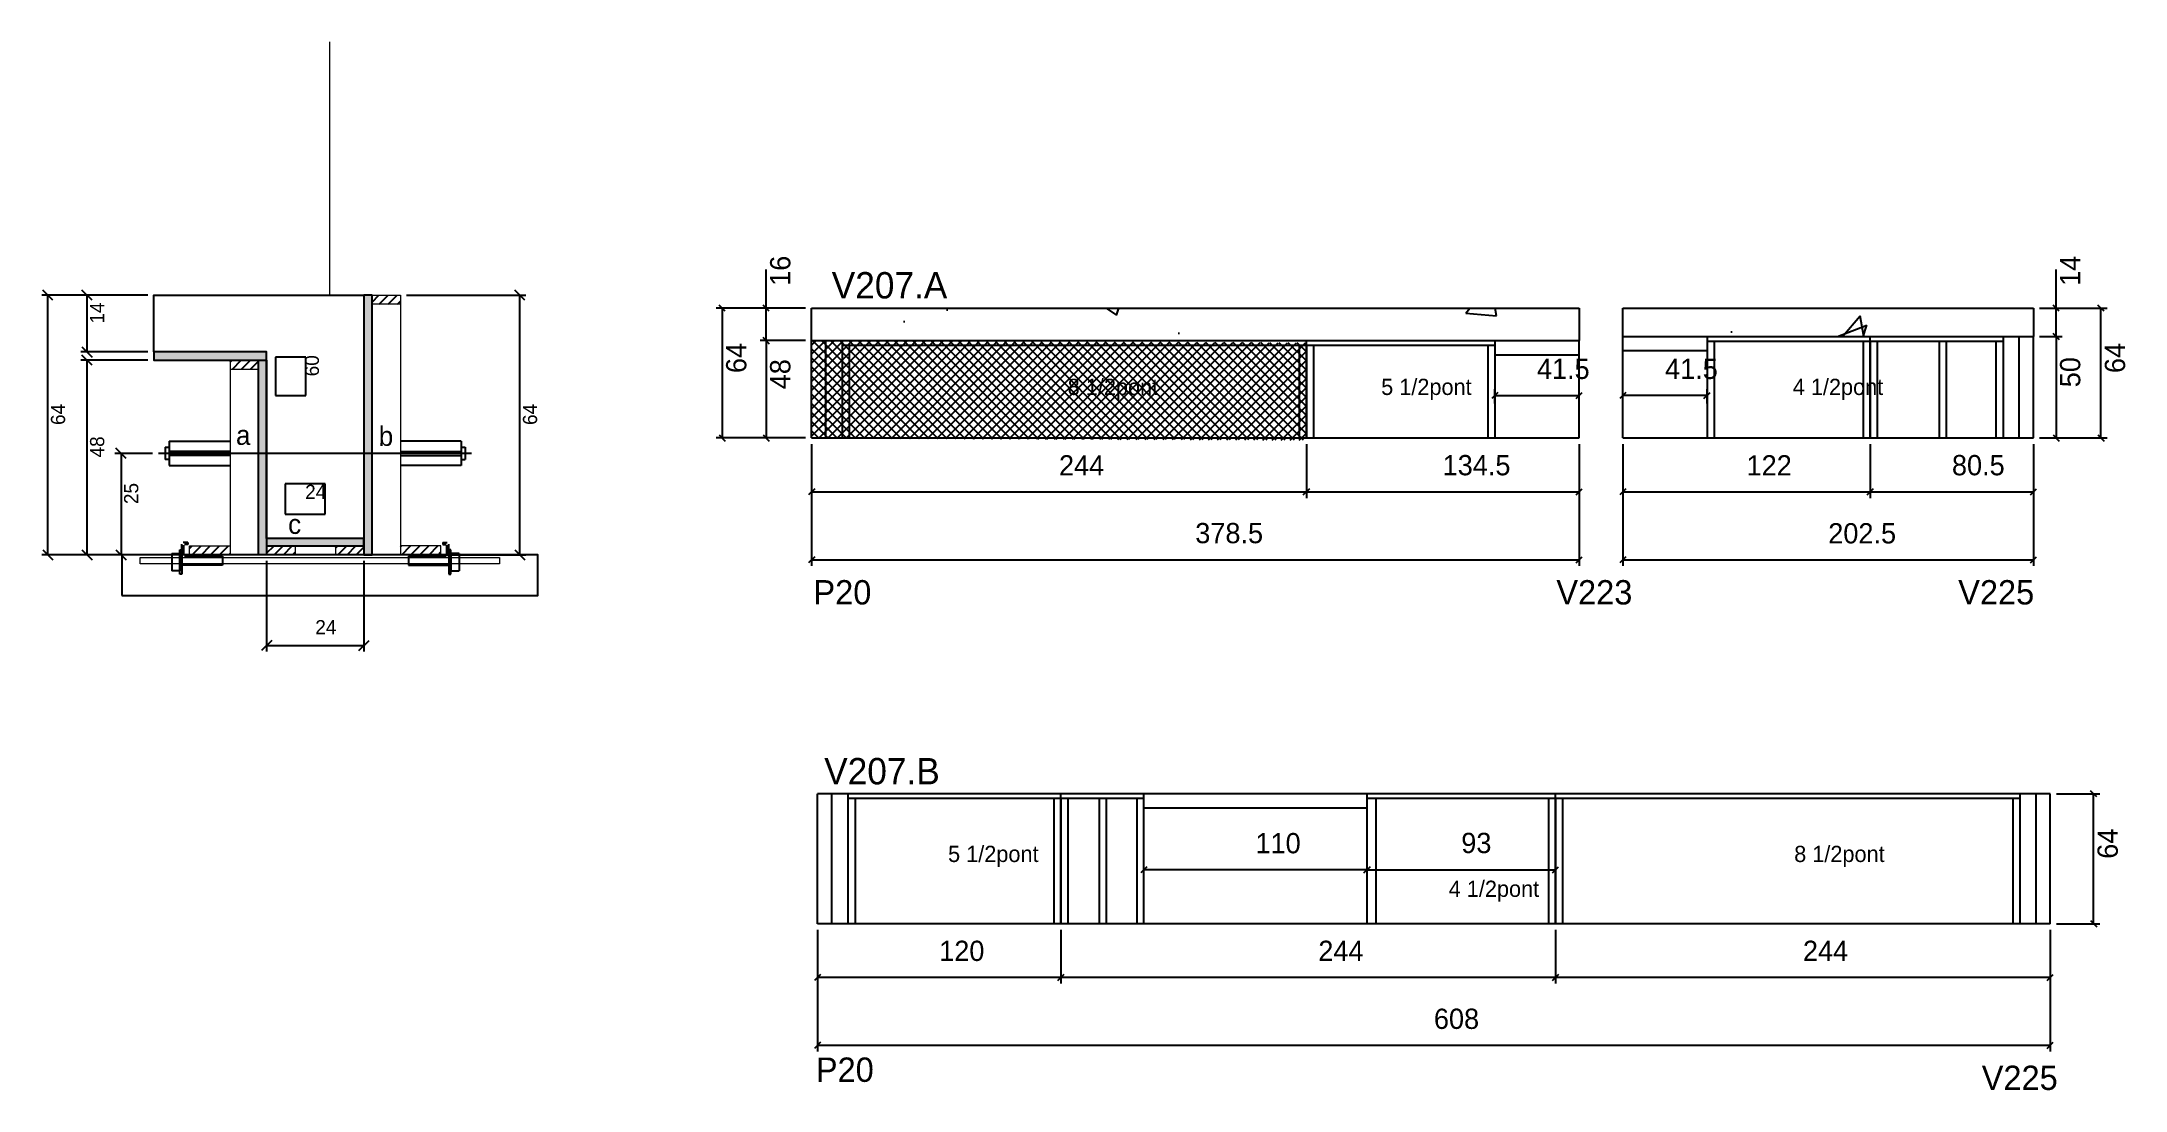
# Model space of a CAD drawing. Header units: metres. Extents: x 4423 to 5451, y 8755 to 9272.
import ezdxf

# ---------------------------------------------------------------- set-up
doc = ezdxf.new("R2010")
doc.units = ezdxf.units.M
for name, color, linetype in [('00 - FELIPE', 7, 'Continuous'), ('5', 7, 'Continuous'), ('barrote', 7, 'Continuous'), ('CONCRETO', 7, 'Continuous'), ('COTA', 7, 'Continuous'), ('Cota Seção (2x)', 7, 'Continuous'), ('detalhes', 7, 'Continuous'), ('Hachura', 7, 'Continuous'), ('Madeira', 7, 'Continuous'), ('Painéis', 7, 'Continuous'), ('presilha', 7, 'Continuous'), ('REAPROVEITAMENTO', 7, 'Continuous'), ('SARR_2.2x7', 7, 'Continuous'), ('SARR_3.5x7', 7, 'Continuous'), ('SCO-___-LAJ', 7, 'Continuous'), ('TENSOR', 7, 'Continuous'), ('texto', 7, 'Continuous'), ('Texto Seção', 7, 'Continuous')]:
    doc.layers.add(name, color=color, linetype=linetype)

msp = doc.modelspace()

# ---------------------------------------------------------------- hatches: boundary and pattern name
at = {"layer": 'COTA'}
h = msp.add_hatch(dxfattribs=at)
h.set_pattern_fill('AR-CONC')
h.paths.add_polyline_path([(5181.6, 9140.8), (4803.1, 9140.8), (4803.1, 9124.8), (5181.6, 9124.8), (5181.6, 9140.8), (5181.6, 9140.8)])
h = msp.add_hatch(dxfattribs=at)
h.set_pattern_fill('AR-CONC')
h.paths.add_polyline_path([(5405.7, 9126.8), (5405.7, 9140.8), (5203.2, 9140.8), (5203.2, 9126.8), (5405.7, 9126.8)])
at = {"layer": 'Hachura'}
h = msp.add_hatch(color=7, dxfattribs=at)
h.dxf.hatch_style = 1
h.paths.add_polyline_path([(4586.3, 9147.2), (4582.3, 9147.2), (4582.3, 9019.2), (4586.3, 9019.2), (4586.3, 9147.2)])
h = msp.add_hatch(dxfattribs=at)
h.set_pattern_fill('ANSI31')
h.paths.add_polyline_path([(4586.3, 9142.8), (4586.3, 9147.2), (4600.3, 9147.2), (4600.3, 9142.8), (4586.3, 9142.8)])
h = msp.add_hatch(color=7, dxfattribs=at)
h.dxf.hatch_style = 1
h.paths.add_polyline_path([(4534.3, 9115.2), (4534.3, 9119.2), (4478.7, 9119.2), (4478.7, 9115.2), (4534.3, 9115.2)])
h = msp.add_hatch(color=7, dxfattribs=at)
h.dxf.hatch_style = 1
h.paths.add_polyline_path([(4530.3, 9119.2), (4534.3, 9119.2), (4534.3, 9019.2), (4530.3, 9019.2), (4530.3, 9119.2)])
h = msp.add_hatch(dxfattribs=at)
h.set_pattern_fill('ANSI31')
h.paths.add_polyline_path([(4530.3, 9110.8), (4530.3, 9115.2), (4516.3, 9115.2), (4516.3, 9110.8), (4530.3, 9110.8)])
h = msp.add_hatch(dxfattribs=at)
h.set_pattern_fill('ANSI31')
h.paths.add_polyline_path([(4496.3, 9019.2), (4496.3, 9023.6), (4516.3, 9023.6), (4516.3, 9019.2), (4496.3, 9019.2)])
h = msp.add_hatch(color=7, dxfattribs=at)
h.dxf.hatch_style = 1
h.paths.add_polyline_path([(4582.3, 9023.6), (4582.3, 9027.2), (4534.3, 9027.2), (4534.3, 9023.6), (4582.3, 9023.6)])
h = msp.add_hatch(dxfattribs=at)
h.set_pattern_fill('ANSI31')
h.paths.add_polyline_path([(4534.3, 9019.2), (4534.3, 9023.6), (4548.3, 9023.6), (4548.3, 9019.2), (4534.3, 9019.2)])
h = msp.add_hatch(dxfattribs=at)
h.set_pattern_fill('ANSI31')
h.paths.add_polyline_path([(4582.3, 9019.2), (4582.3, 9023.6), (4568.3, 9023.6), (4568.3, 9019.2), (4582.3, 9019.2)])
h = msp.add_hatch(dxfattribs=at)
h.set_pattern_fill('ANSI31')
h.paths.add_polyline_path([(4620.3, 9019.2), (4620.3, 9023.6), (4600.3, 9023.6), (4600.3, 9019.2), (4620.3, 9019.2)])
at = {"layer": 'REAPROVEITAMENTO'}
h = msp.add_hatch(dxfattribs=at)
h.set_pattern_fill('ANSI37')
h.paths.add_polyline_path([(4803.1, 9124.8), (4803.1, 9076.8), (5047.1, 9075.7), (5047.1, 9123.7), (4803.1, 9124.8)])

# ---------------------------------------------------------------- linework, layer by layer
at = {"color": 7, "lineweight": 25}
for p, q in [((4486.3, 9075.2), (4486.3, 9063.2)), ((4486.3, 9075.2), (4516.3, 9075.2)), ((4630.3, 9075.2), (4600.3, 9075.2)), ((4630.3, 9075.2), (4630.3, 9063.2)), ((4484.3, 9072.2), (4484.3, 9066.2)), ((4484.3, 9072.2), (4486.3, 9072.2)), ((4486.3, 9066.2), (4484.3, 9066.2)), ((4516.3, 9070.2), (4486.3, 9070.2)), ((4516.3, 9068.2), (4486.3, 9068.2)), ((4600.3, 9070.2), (4630.3, 9070.2)), ((4600.3, 9068.2), (4630.3, 9068.2)), ((4630.3, 9072.2), (4632.3, 9072.2)), ((4630.3, 9066.2), (4632.3, 9066.2)), ((4632.3, 9072.2), (4632.3, 9066.2)), ((4486.3, 9063.2), (4516.3, 9063.2)), ((4630.3, 9063.2), (4600.3, 9063.2))]:
    msp.add_line(p, q, dxfattribs=at)
at = {"layer": '00 - FELIPE', "color": 0, "lineweight": 25}
for p, q in [((5141.6, 9099.3), (5138.6, 9096.3)), ((5180.1, 9096.3), (5183.1, 9099.3)), ((5204.7, 9099.3), (5201.7, 9096.3)), ((5243.2, 9096.3), (5246.2, 9099.3))]:
    msp.add_line(p, q, dxfattribs=at)
at = {"layer": '00 - FELIPE', "color": 4, "lineweight": 25}
for p, q in [((5140.1, 9093.8), (5140.1, 9100.8)), ((5140.1, 9097.8), (5181.6, 9097.8)), ((5181.6, 9093.8), (5181.6, 9100.8)), ((5203.2, 9093.8), (5203.2, 9100.8)), ((5244.7, 9097.8), (5203.2, 9097.8)), ((5244.7, 9093.8), (5244.7, 9100.8))]:
    msp.add_line(p, q, dxfattribs=at)
at = {"layer": 'barrote', "color": 251, "lineweight": 25}
msp.add_lwpolyline([(4462.9, 8999.2), (4668.1, 8999.2), (4668.1, 9019.2), (4462.9, 9019.2)], close=True, dxfattribs=at)
at = {"layer": 'CONCRETO', "color": 251, "lineweight": 25}
msp.add_lwpolyline([(4478.7, 9119.2), (4478.7, 9147.2), (4582.3, 9147.2), (4582.3, 9119.2), (4582.3, 9119.2), (4582.3, 9027.2), (4534.3, 9027.2), (4534.3, 9119.2)], close=True, dxfattribs=at)
at = {"layer": 'COTA', "color": 4, "lineweight": 25}
for p, q in [((4475.7, 9147.2), (4423.4, 9147.2)), ((4426.4, 9019.2), (4426.4, 9147.2)), ((4475.7, 9147.2), (4442.7, 9147.2)), ((4445.7, 9147.2), (4445.7, 9119.2)), ((4603.3, 9147.2), (4662.2, 9147.2)), ((4659.2, 9019.2), (4659.2, 9147.2)), ((4800.1, 9140.8), (4756, 9140.8)), ((4759, 9140.8), (4759, 9076.8)), ((4475.7, 9119.2), (4442.7, 9119.2)), ((4800.1, 9124.8), (4777.7, 9124.8)), ((4780.7, 9124.8), (4780.7, 9076.8)), ((4475.7, 9115.2), (4442.7, 9115.2)), ((4445.7, 9115.2), (4445.7, 9019.2)), ((4800.1, 9076.8), (4756, 9076.8)), ((4800.1, 9076.8), (4777.7, 9076.8)), ((4478, 9069.2), (4459.5, 9069.2)), ((4462.5, 9069.2), (4462.5, 9019.2)), ((4803.1, 9073.8), (4803.1, 9047.2)), ((4803.1, 9073.8), (4803.1, 9013.7)), ((5047.1, 9073.8), (5047.1, 9047.2)), ((5047.1, 9073.8), (5047.1, 9047.2)), ((5181.6, 9073.8), (5181.6, 9047.2)), ((5181.6, 9073.8), (5181.6, 9013.7)), ((5203.2, 9073.8), (5203.2, 9047.2)), ((5203.2, 9073.8), (5203.2, 9013.7)), ((5325.2, 9073.8), (5325.2, 9047.2)), ((5325.2, 9073.8), (5325.2, 9047.2)), ((5405.7, 9073.8), (5405.7, 9047.2)), ((5405.7, 9073.8), (5405.7, 9013.7)), ((4803.1, 9050.2), (5047.1, 9050.2)), ((5047.1, 9050.2), (5181.6, 9050.2)), ((5203.2, 9050.2), (5325.2, 9050.2)), ((5325.2, 9050.2), (5405.7, 9050.2)), ((4497.7, 9019.2), (4423.4, 9019.2)), ((4497.7, 9019.2), (4442.7, 9019.2)), ((4478, 9019.2), (4459.5, 9019.2)), ((4534.3, 9016.2), (4534.3, 8971.5)), ((4582.3, 9016.2), (4582.3, 8971.5)), ((4618.9, 9019.2), (4662.2, 9019.2)), ((4803.1, 9016.7), (5181.6, 9016.7)), ((5203.2, 9016.7), (5405.7, 9016.7)), ((4534.3, 8974.5), (4582.3, 8974.5)), ((4806, 8834.3), (4806, 8807.8)), ((4806, 8834.3), (4806, 8774.3)), ((4926, 8834.3), (4926, 8807.8)), ((4926, 8834.3), (4926, 8807.8)), ((5170, 8834.3), (5170, 8807.8)), ((5170, 8834.3), (5170, 8807.8)), ((5414, 8834.3), (5414, 8807.8)), ((5414, 8834.3), (5414, 8774.3)), ((4926, 8810.8), (4806, 8810.8)), ((5170, 8810.8), (4926, 8810.8)), ((5414, 8810.8), (5170, 8810.8)), ((5414, 8777.3), (4806, 8777.3))]:
    msp.add_line(p, q, dxfattribs=at)
at = {"layer": 'COTA', "color": 0, "lineweight": 25}
for p, q in [((4760.5, 9139.3), (4757.5, 9142.3)), ((4782.2, 9123.3), (4779.2, 9126.3)), ((4757.5, 9078.3), (4760.5, 9075.3)), ((4779.2, 9078.3), (4782.2, 9075.3)), ((4804.6, 9051.7), (4801.6, 9048.7)), ((5045.6, 9048.7), (5048.6, 9051.7)), ((5048.6, 9051.7), (5045.6, 9048.7)), ((5180.1, 9048.7), (5183.1, 9051.7)), ((5204.7, 9051.7), (5201.7, 9048.7)), ((5323.7, 9048.7), (5326.7, 9051.7)), ((5326.7, 9051.7), (5323.7, 9048.7)), ((5404.2, 9048.7), (5407.2, 9051.7)), ((4804.6, 9018.2), (4801.6, 9015.2)), ((5180.1, 9015.2), (5183.1, 9018.2)), ((5204.7, 9018.2), (5201.7, 9015.2)), ((5404.2, 9015.2), (5407.2, 9018.2)), ((4807.5, 8812.3), (4804.5, 8809.3)), ((4924.5, 8809.3), (4927.5, 8812.3)), ((4927.5, 8812.3), (4924.5, 8809.3)), ((5171.5, 8812.3), (5168.5, 8809.3)), ((5168.5, 8809.3), (5171.5, 8812.3)), ((5412.5, 8809.3), (5415.5, 8812.3)), ((4807.5, 8778.8), (4804.5, 8775.8)), ((5412.5, 8775.8), (5415.5, 8778.8))]:
    msp.add_line(p, q, dxfattribs=at)
at = {"layer": 'COTA', "color": 241, "lineweight": 25}
for p, q in [((4803.1, 9124.8), (4803.1, 9140.8)), ((4803.1, 9140.8), (5181.6, 9140.8)), ((5181.6, 9140.8), (5181.6, 9124.8)), ((5203.2, 9126.8), (5203.2, 9140.8)), ((5203.2, 9140.8), (5405.7, 9140.8)), ((5405.7, 9140.8), (5405.7, 9126.8))]:
    msp.add_line(p, q, dxfattribs=at)
at = {"layer": 'COTA', "color": 0, "lineweight": 25}
for points in [[(4428.9, 9144.7), (4423.9, 9149.7)], [(4448.2, 9144.7), (4443.2, 9149.7)], [(4661.7, 9144.7), (4656.7, 9149.7)], [(4443.2, 9121.7), (4448.2, 9116.7)], [(4448.2, 9112.7), (4443.2, 9117.7)], [(4465, 9066.7), (4460, 9071.7)], [(4423.9, 9021.7), (4428.9, 9016.7)], [(4443.2, 9021.7), (4448.2, 9016.7)], [(4460, 9021.7), (4465, 9016.7)], [(4656.7, 9021.7), (4661.7, 9016.7)], [(4536.8, 8977), (4531.8, 8972)], [(4579.8, 8972), (4584.8, 8977)]]:
    msp.add_lwpolyline(points, dxfattribs=at)
at = {"layer": 'Cota Seção (2x)', "color": 180, "lineweight": 25}
for p, q in [((4553.6, 9116.7), (4538.6, 9116.7)), ((4538.6, 9116.7), (4538.6, 9097.7)), ((4553.6, 9097.7), (4553.6, 9116.7)), ((4538.6, 9097.7), (4553.6, 9097.7)), ((4563.2, 9054.2), (4543.5, 9054.2)), ((4543.5, 9054.2), (4543.5, 9039.2)), ((4563.2, 9039.2), (4563.2, 9054.2)), ((4543.5, 9039.2), (4563.2, 9039.2))]:
    msp.add_line(p, q, dxfattribs=at)
at = {"layer": 'Madeira', "color": 126, "lineweight": 18}
for points in [[(4586.3, 9142.8), (4586.3, 9147.2), (4600.3, 9147.2), (4600.3, 9142.8)], [(4586.3, 9147.2), (4600.3, 9147.2), (4600.3, 9019.2), (4586.3, 9019.2)], [(4530.3, 9110.8), (4530.3, 9115.2), (4516.3, 9115.2), (4516.3, 9110.8)], [(4530.3, 9115.2), (4516.3, 9115.2), (4516.3, 9019.2), (4530.3, 9019.2)], [(4496.3, 9019.2), (4496.3, 9023.6), (4516.3, 9023.6), (4516.3, 9019.2)], [(4534.3, 9019.2), (4534.3, 9023.6), (4548.3, 9023.6), (4548.3, 9019.2)], [(4582.3, 9019.2), (4582.3, 9023.6), (4568.3, 9023.6), (4568.3, 9019.2)], [(4620.3, 9019.2), (4620.3, 9023.6), (4600.3, 9023.6), (4600.3, 9019.2)]]:
    msp.add_lwpolyline(points, close=True, dxfattribs=at)
at = {"layer": 'Painéis', "color": 4, "lineweight": 25}
for p, q in [((4780.7, 9140.8), (4780.7, 9159.8)), ((5416.9, 9140.8), (5416.9, 9159.9)), ((4800.1, 9140.8), (4777.7, 9140.8)), ((4780.7, 9124.8), (4780.7, 9140.8)), ((5408.7, 9140.8), (5419.9, 9140.8)), ((5408.7, 9140.8), (5442, 9140.8)), ((5416.9, 9126.8), (5416.9, 9140.8)), ((5439, 9076.8), (5439, 9140.8)), ((5408.7, 9126.8), (5419.9, 9126.8)), ((5408.7, 9126.8), (5419.9, 9126.8)), ((5416.9, 9126.8), (5416.9, 9076.8)), ((4800.1, 9124.8), (4777.7, 9124.8)), ((5408.7, 9076.8), (5419.9, 9076.8)), ((5408.7, 9076.8), (5442, 9076.8)), ((5417, 8901.3), (5438.4, 8901.3)), ((5435.4, 8837.3), (5435.4, 8901.3)), ((5077, 8863.9), (4967, 8863.9)), ((5077, 8863.9), (5170, 8863.9)), ((5417, 8837.3), (5438.4, 8837.3))]:
    msp.add_line(p, q, dxfattribs=at)
at = {"layer": 'Painéis', "color": 0, "lineweight": 25}
for p, q in [((4782.2, 9139.3), (4779.2, 9142.3)), ((5418.4, 9139.3), (5415.4, 9142.3)), ((5440.5, 9139.3), (5437.5, 9142.3)), ((4779.2, 9126.3), (4782.2, 9123.3)), ((5418.4, 9125.3), (5415.4, 9128.3)), ((5415.4, 9128.3), (5418.4, 9125.3)), ((5415.4, 9078.3), (5418.4, 9075.3)), ((5437.5, 9078.3), (5440.5, 9075.3)), ((5436.9, 8899.8), (5433.9, 8902.8)), ((4968.5, 8865.4), (4965.5, 8862.4)), ((5075.5, 8862.4), (5078.5, 8865.4)), ((5078.5, 8865.4), (5075.5, 8862.4)), ((5168.5, 8862.4), (5171.5, 8865.4)), ((5433.9, 8838.8), (5436.9, 8835.8))]:
    msp.add_line(p, q, dxfattribs=at)
at = {"layer": 'Painéis', "color": 200, "lineweight": 25}
for p, q in [((5203.2, 9126.8), (5405.7, 9126.8)), ((5203.2, 9076.8), (5203.2, 9126.8)), ((5325.2, 9076.8), (5325.2, 9126.8)), ((5405.7, 9076.8), (5405.7, 9126.8)), ((4803.1, 9124.8), (5181.6, 9124.8)), ((4803.1, 9076.8), (4803.1, 9124.8)), ((5047.1, 9076.8), (5047.1, 9124.8)), ((5181.6, 9076.8), (5181.6, 9124.8)), ((4803.1, 9076.8), (5181.6, 9076.8)), ((5203.2, 9076.8), (5405.7, 9076.8)), ((5414, 8901.3), (4806, 8901.3)), ((4806, 8837.3), (4806, 8901.3)), ((4926, 8837.3), (4926, 8901.3)), ((5170, 8837.3), (5170, 8901.3)), ((5414, 8837.3), (5414, 8901.3)), ((5414, 8837.3), (4806, 8837.3))]:
    msp.add_line(p, q, dxfattribs=at)
for points in [[(4586.3, 9147.2), (4582.3, 9147.2), (4582.3, 9019.2), (4586.3, 9019.2)], [(4534.3, 9115.2), (4534.3, 9119.2), (4478.7, 9119.2), (4478.7, 9115.2)], [(4530.3, 9115.2), (4534.3, 9115.2), (4534.3, 9019.2), (4530.3, 9019.2)], [(4582.3, 9023.6), (4582.3, 9027.2), (4534.3, 9027.2), (4534.3, 9023.6)]]:
    msp.add_lwpolyline(points, close=True, dxfattribs=at)
at = {"layer": 'presilha', "color": 1, "lineweight": 25}
for p, q in [((4492.5, 9018.3), (4492.5, 9024.5)), ((4495.5, 9025.3), (4493.2, 9025.3)), ((4493.5, 9019), (4493.5, 9023.9)), ((4495.5, 9024.3), (4493.8, 9024.3)), ((4495.5, 9025.3), (4495.5, 9024.3)), ((4621.2, 9025.3), (4621.2, 9024.3)), ((4621.2, 9025.3), (4623.4, 9025.3)), ((4621.2, 9024.3), (4622.8, 9024.3)), ((4623.2, 9019), (4623.2, 9023.9)), ((4624.2, 9018.3), (4624.2, 9024.5)), ((4487.5, 9019.9), (4491.5, 9019.9)), ((4487.5, 9019.9), (4487.5, 9011.3)), ((4491.5, 9021.6), (4492.5, 9021.6)), ((4491.5, 9009.6), (4491.5, 9021.6)), ((4491.5, 9019.9), (4491.5, 9011.3)), ((4492.5, 9021.6), (4492.5, 9009.6)), ((4512.5, 9014), (4492.5, 9014)), ((4512.5, 9018.6), (4493.8, 9018.6)), ((4512.5, 9018.6), (4512.5, 9014)), ((4604.2, 9018.6), (4604.2, 9014)), ((4604.2, 9018.6), (4622.8, 9018.6)), ((4604.2, 9014), (4624.2, 9014)), ((4625.2, 9021.6), (4624.2, 9021.6)), ((4624.2, 9021.6), (4624.2, 9009.6)), ((4625.2, 9009.6), (4625.2, 9021.6)), ((4629.2, 9019.9), (4625.2, 9019.9)), ((4625.2, 9019.9), (4625.2, 9011.3)), ((4629.2, 9019.9), (4629.2, 9011.3)), ((4491.5, 9011.3), (4487.5, 9011.3)), ((4492.5, 9009.6), (4491.5, 9009.6)), ((4624.2, 9009.6), (4625.2, 9009.6)), ((4625.2, 9011.3), (4629.2, 9011.3))]:
    msp.add_line(p, q, dxfattribs=at)
at = {"layer": 'SARR_2.2x7', "color": 40, "lineweight": 25}
for p, q in [((5398.7, 9076.8), (5398.7, 9126.8)), ((4810.1, 9076.8), (4810.1, 9124.8)), ((4818.1, 9122.6), (5047.1, 9122.6)), ((5047.1, 9122.6), (5140.1, 9122.6)), ((5140.1, 9117.8), (5181.6, 9117.8)), ((5244.7, 9119.8), (5203.2, 9119.8)), ((5244.7, 9124.6), (5325.2, 9124.6)), ((5325.2, 9124.6), (5390.7, 9124.6)), ((4813, 8837.3), (4813, 8901.3)), ((5407, 8837.3), (5407, 8901.3)), ((4926, 8899.1), (4821, 8899.1)), ((4967, 8899.1), (4926, 8899.1)), ((5077, 8894.3), (4967, 8894.3)), ((5170, 8899.1), (5077, 8899.1)), ((5399, 8899.1), (5170, 8899.1))]:
    msp.add_line(p, q, dxfattribs=at)
at = {"layer": 'SARR_3.5x7', "color": 81, "lineweight": 25}
for p, q in [((5244.7, 9126.8), (5244.7, 9076.8)), ((5390.7, 9126.8), (5390.7, 9076.8)), ((4818.1, 9124.8), (4818.1, 9076.8)), ((4821.6, 9122.6), (4821.6, 9076.8)), ((5043.6, 9122.6), (5043.6, 9076.8)), ((5047.1, 9122.6), (5047.1, 9076.8)), ((5050.6, 9122.6), (5050.6, 9076.8)), ((5136.6, 9122.6), (5136.6, 9076.8)), ((5140.1, 9124.8), (5140.1, 9076.8)), ((5248.2, 9124.6), (5248.2, 9076.8)), ((5321.7, 9124.6), (5321.7, 9076.8)), ((5325.2, 9124.6), (5325.2, 9076.8)), ((5328.7, 9124.6), (5328.7, 9076.8)), ((5359.2, 9124.6), (5359.2, 9076.8)), ((5362.7, 9124.6), (5362.7, 9076.8)), ((5387.2, 9124.6), (5387.2, 9076.8)), ((5043.6, 9076.8), (5047.1, 9076.8)), ((5047.1, 9076.8), (5050.6, 9076.8)), ((5321.7, 9076.8), (5325.2, 9076.8)), ((5325.2, 9076.8), (5328.7, 9076.8)), ((4821, 8901.3), (4821, 8837.3)), ((4967, 8837.3), (4967, 8901.3)), ((5077, 8901.3), (5077, 8837.3)), ((5399, 8901.3), (5399, 8837.3)), ((4824.5, 8899.1), (4824.5, 8837.3)), ((4922.5, 8899.1), (4922.5, 8837.3)), ((4926, 8899.1), (4926, 8837.3)), ((4929.5, 8899.1), (4929.5, 8837.3)), ((4944.9, 8899.1), (4944.9, 8837.3)), ((4948.4, 8899.1), (4948.4, 8837.3)), ((4963.5, 8899.1), (4963.5, 8837.3)), ((5081.5, 8837.3), (5081.5, 8899.1)), ((5166.5, 8899.1), (5166.5, 8837.3)), ((5170, 8899.1), (5170, 8837.3)), ((5173.5, 8899.1), (5173.5, 8837.3)), ((5395.5, 8899.1), (5395.5, 8837.3)), ((5170, 8837.3), (5166.5, 8837.3)), ((5173.5, 8837.3), (5170, 8837.3)), ((5399, 8837.3), (5395.5, 8837.3))]:
    msp.add_line(p, q, dxfattribs=at)
at = {"layer": 'SCO-___-LAJ', "color": 1, "lineweight": 0}
msp.add_lwpolyline([(4471.9, 9017.9), (4649.2, 9017.9), (4649.2, 9014.7), (4471.9, 9014.7)], close=True, dxfattribs=at)
at = {"layer": 'TENSOR', "color": 3, "lineweight": 25}
msp.add_line((4635.3, 9069.2), (4481, 9069.2), dxfattribs=at)
at = {"layer": 'Texto Seção', "color": 252, "lineweight": 15}
msp.add_line((4565.5, 9147.2), (4565.5, 9272.2), dxfattribs=at)

# ---------------------------------------------------------------- texts
at = {"layer": '00 - FELIPE', "color": 240, "lineweight": 25}
for p in [(5160.8, 9105.9), (5224, 9105.9)]:
    msp.add_text('41.5', height=10, dxfattribs=at).set_placement(p)
at = {"layer": '5', "color": 5, "lineweight": 25}
for s, rotation, p in [('P20', 0, (4804, 8994.7)), ('V223', 0, (5170.4, 8994.7)), ('V225', 0, (5368.6, 8994.7)), ('P20', 360, (4805.2, 8759.3)), ('V225', 0, (5380.2, 8755.3))]:
    msp.add_text(s, height=12, rotation=rotation, dxfattribs=at).set_placement(p)
at = {"layer": 'COTA', "color": 1, "lineweight": 25}
for s, p in [('14', (4454.2, 9133.2)), ('64', (4434.9, 9083.2)), ('64', (4667.7, 9083.2)), ('48', (4454.2, 9067.2)), ('25', (4471, 9044.2))]:
    msp.add_text(s, height=7, rotation=90, dxfattribs=at).set_placement(p)
at = {"layer": 'COTA', "color": 240, "lineweight": 25}
for s, p in [('64', (4770.9, 9108.8)), ('48', (4792.6, 9100.8))]:
    msp.add_text(s, height=10, rotation=90, dxfattribs=at).set_placement(p)
for s, p in [('244', (4925.1, 9058.3)), ('134.5', (5114.3, 9058.4)), ('122', (5264.2, 9058.3)), ('80.5', (5365.5, 9058.4)), ('378.5', (4992.3, 9024.9)), ('202.5', (5304.5, 9024.8)), ('120', (4866, 8818.9)), ('244', (5053, 8818.9)), ('244', (5292, 8818.9)), ('608', (5110, 8785.4))]:
    msp.add_text(s, height=10, dxfattribs=at).set_placement(p)
at = {"layer": 'COTA', "color": 1, "lineweight": 25}
msp.add_text('24', height=7, dxfattribs=at).set_placement((4558.3, 8980))
at = {"layer": 'Cota Seção (2x)', "color": 1, "lineweight": 25}
msp.add_text('60', height=7, rotation=90, dxfattribs=at).set_placement((4560.1, 9107.2))
msp.add_text('24', height=7, dxfattribs=at).set_placement((4553.3, 9046.7))
at = {"layer": 'detalhes', "color": 4, "lineweight": 25}
for s, p in [('a', (4519.2, 9073.4)), ('b', (4589.6, 9072.9)), ('c', (4544.9, 9029.5))]:
    msp.add_text(s, height=9.6, dxfattribs=at).set_placement(p)
at = {"layer": 'Painéis', "color": 240, "lineweight": 25}
for s, p in [('16', (4792.6, 9151.8)), ('14', (5428.8, 9151.8)), ('50', (5428.8, 9101.8)), ('64', (5450.9, 9108.8)), ('64', (5447.3, 8869.3))]:
    msp.add_text(s, height=10, rotation=90, dxfattribs=at).set_placement(p)
for s, p in [('110', (5022, 8872)), ('93', (5123.5, 8872.1))]:
    msp.add_text(s, height=10, dxfattribs=at).set_placement(p)
at = {"layer": 'texto', "color": 2, "lineweight": 25}
for s, p in [('8 1/2pont', (4929.4, 9098)), ('5 1/2pont', (5084, 9098)), ('4 1/2pont', (5287, 9098)), ('5 1/2pont', (4870.4, 8867.7)), ('8 1/2pont', (5287.7, 8867.7)), ('4 1/2pont', (5117.3, 8850.5))]:
    msp.add_text(s, height=8, dxfattribs=at).set_placement(p)
at = {"layer": 'Texto Seção', "color": 7, "lineweight": 15}
for s, p in [('V207.A', (4813, 9145.6)), ('V207.B', (4809.3, 8906))]:
    msp.add_text(s, height=13, dxfattribs=at).set_placement(p)

doc.saveas('drawing.dxf')
